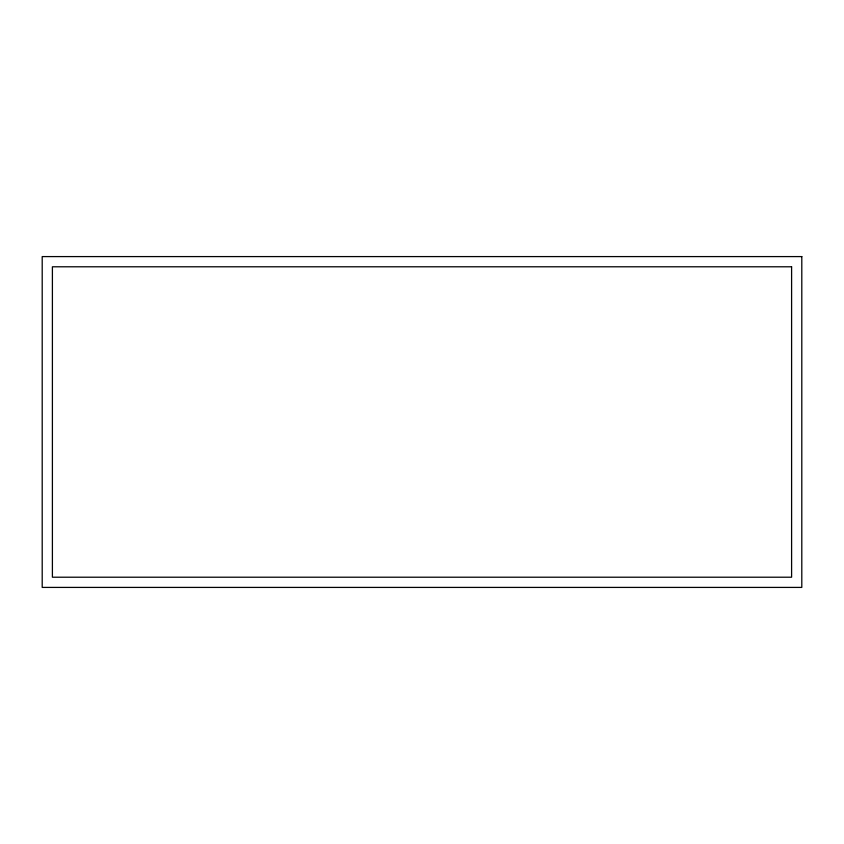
<?xml version="1.0" encoding="UTF-8"?>
<svg xmlns="http://www.w3.org/2000/svg" width="844" height="844" viewBox="0 0 844 844"><rect width="100%" height="100%" fill="white"/><g stroke="black" fill="none" stroke-linecap="round" stroke-linejoin="round"><path stroke-width="1.27" d="M801.8 256.587L42.2 256.587L42.2 587.413L801.8 587.413L801.8 256.587M791.598 266.788L52.402 266.788L52.402 577.212L791.598 577.212L791.598 266.788"/></g></svg>
